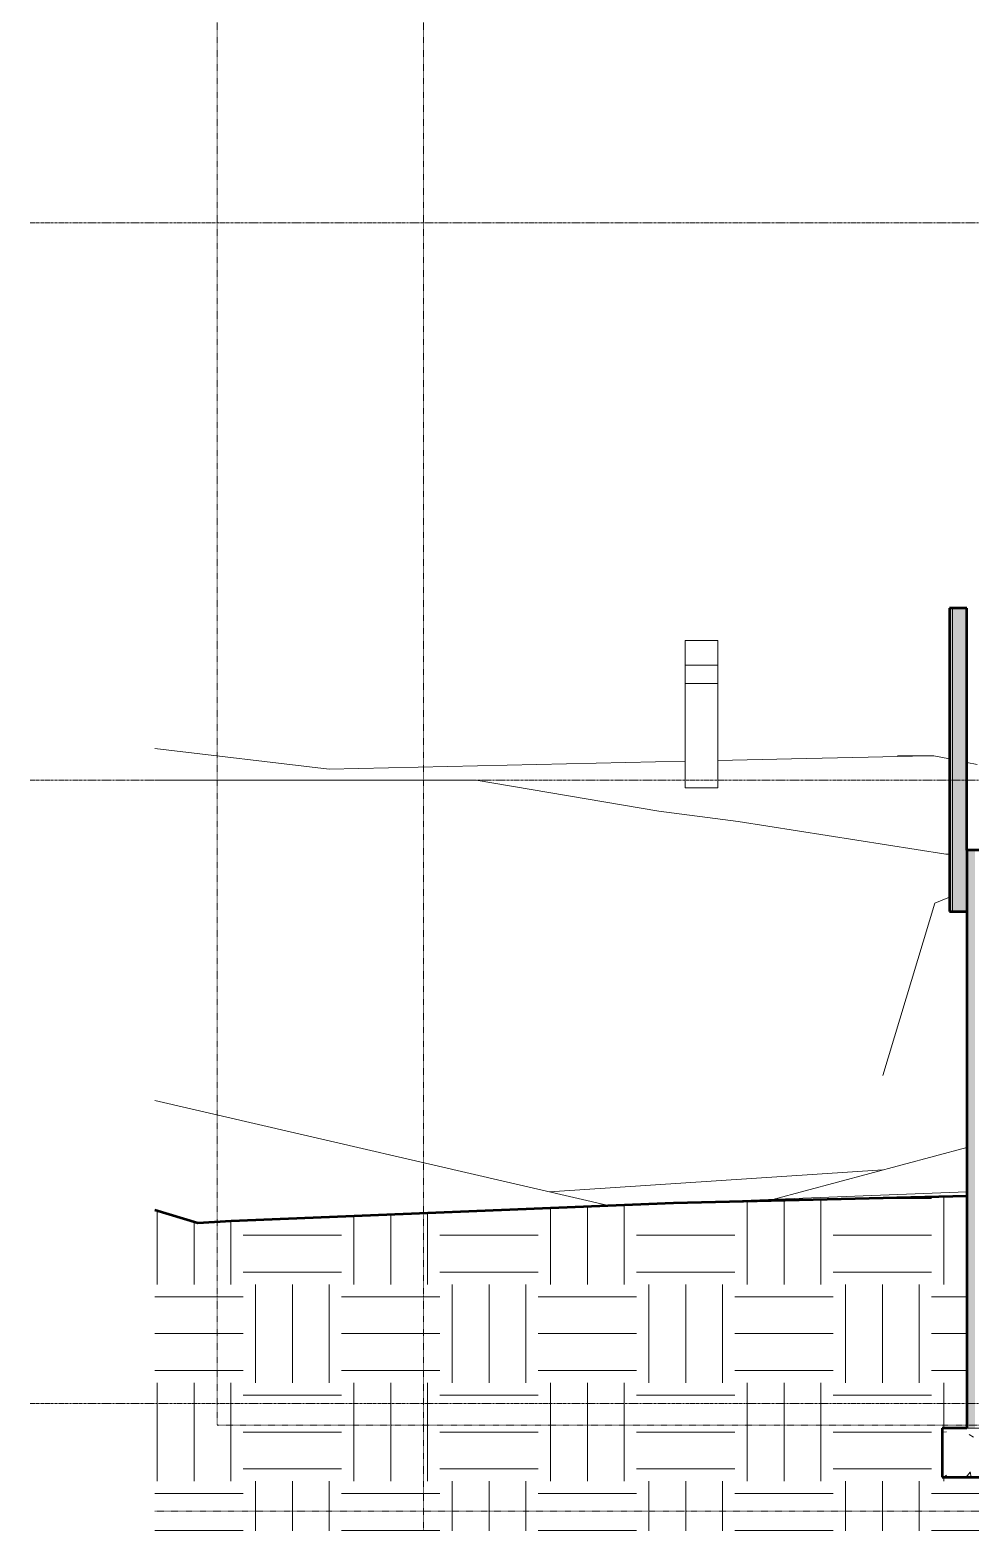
# Model space of a CAD drawing. Header units: inches. Extents: x 9661 to 15313, y -337 to 660.
# Drawn here: x 9660.5 to 9890.2, y -183.1 to 183 of the extents above; entities that cross this region are included whole.
import ezdxf

# ---------------------------------------------------------------- set-up
doc = ezdxf.new("R2010")
doc.units = ezdxf.units.IN
doc.header["$MEASUREMENT"] = 0
doc.linetypes.add('Aligning Line 1_8_', pattern=[0.25, 0.125, -0.125])
doc.linetypes.add('Grid Line 1_2_', pattern=[0.875, 0.5, -0.125, 0.125, -0.125])
for name, color, linetype, lineweight in [('0-1', 7, 'Continuous', 5), ('A-FLOR-LEVL-1', 51, 'Grid Line 1_2_', 9), ('A-WALL', 113, 'Continuous', 13), ('A-WALL-5', 254, 'Continuous', 13), ('A-WALL-6', 31, 'Continuous', 5), ('A-WALL-8', 113, 'Continuous', 50), ('C-TOPO', 7, 'Continuous', 9), ('C-TOPO-1', 7, 'Continuous', 50), ('C-TOPO-2', 55, 'Continuous', 9), ('E-LITE-EQPM-1', 55, 'Continuous', 9), ('G-ANNO-SYMB', 111, 'Aligning Line 1_8_', 9), ('S-FNDN-3', 135, 'Continuous', 13), ('S-FNDN-4', 8, 'Continuous', 5), ('S-FNDN-5', 32, 'Continuous', 50), ('S-FNDN-6', 32, 'Continuous', 9)]:
    doc.layers.add(name, color=color, linetype=linetype, lineweight=lineweight)

# ---------------------------------------------------------------- blocks, each defined once
blk = doc.blocks.new('CTR  - Topography_rvt-1-BUILDING SECTION - EAST_WEST - LOOKING SOUTH2')
at = {"layer": 'C-TOPO'}
h = blk.add_hatch(dxfattribs=at)
h.set_pattern_fill('FP_9', color=256, style=0, pattern_type=2)
h.set_pattern_definition([(0, (11008.554, 72), (24, 24), [24, -24]), (0, (11008.554, 81), (24, 24), [24, -24]), (0, (11008.554, 90), (24, 24), [24, -24]), (90, (11011.554, 93), (-24, 24), [24, -24]), (90, (11020.554, 93), (-24, 24), [24, -24]), (90, (11029.554, 93), (-24, 24), [24, -24])])
h.paths.add_polyline_path([(9703.89, -183.11), (9895.19, -183.11), (9895.19, -170), (9883.19, -170), (9883.19, -158), (9889.19, -158), (9889.19, -101.46), (9817.56, -103.16), (9709.61, -107.5), (9701.46, -108), (9690.98, -104.83), (9690.98, -183.11), (9701.46, -183.11)], flags=0)
at = {"layer": 'C-TOPO-1'}
for p, q in [((9889.19, -101.46), (9817.56, -103.16)), ((9701.46, -108), (9690.98, -104.83)), ((9817.56, -103.16), (9709.61, -107.5)), ((9709.61, -107.5), (9701.46, -108))]:
    blk.add_line(p, q, dxfattribs=at)
at = {"layer": 'C-TOPO-2'}
for p, q in [((9733.52, 2.7), (9690.98, 7.77)), ((9733.52, 2.7), (9690.98, 7.77)), ((9820.42, 4.67), (9733.52, 2.7)), ((9733.52, 2.7), (9820.42, 4.67)), ((9846.41, 5.26), (9828.42, 4.86)), ((9828.42, 4.86), (9846.41, 5.26)), ((9846.41, 5.26), (9865.13, 5.68)), ((9865.13, 5.68), (9846.41, 5.26)), ((9865.13, 5.68), (9879.5, 6)), ((9879.5, 6), (9865.13, 5.68)), ((9872.24, 6), (9879.5, 6)), ((9881.13, 6), (9879.5, 6)), ((9881.13, 6), (9884.94, 5.24)), ((9889.19, 4.38), (9891.69, 3.88)), ((9769.44, 0), (9690.98, 0)), ((9769.44, 0), (9768.35, 0)), ((9769.44, 0), (9814.03, -7.49)), ((9814.03, -7.49), (9833.38, -10.04)), ((9884.03, -18), (9833.38, -10.04)), ((9833.89, -10.12), (9833.38, -10.04)), ((9884.94, -17.98), (9884.03, -18)), ((9884.94, -18.06), (9884.03, -18)), ((9881.36, -30), (9884.94, -28.51)), ((9868.64, -72), (9881.36, -30)), ((9802.02, -103.78), (9690.98, -78.13)), ((9841.83, -102.23), (9889.19, -89.55)), ((9868.7, -95.04), (9787.29, -100.38)), ((9817.56, -103.16), (9889.19, -100.41)), ((9817.56, -103.16), (9889.19, -101.46)), ((9701.46, -108), (9690.98, -104.83)), ((9817.56, -103.16), (9709.61, -107.5)), ((9709.61, -107.5), (9701.46, -108)), ((9701.68, -108), (9701.46, -108))]:
    blk.add_line(p, q, dxfattribs=at)
blk = doc.blocks.new('Pathway_Cooper_McGraw-Edison _BSC-BRC_Round - Pathway_Cooper_McGraw-Edison _BSC-BRC_Round-V21-BUILDING SECTION - EAST_WEST - LOOKING SOUTH2')
at = {"layer": 'E-LITE-EQPM-1'}
for p, q in [((9820.42, 34.13), (9820.42, 28.13)), ((9820.42, 34.13), (9824.42, 34.13)), ((9824.42, 34.13), (9828.42, 34.13)), ((9828.42, 28.13), (9828.42, 34.13)), ((9824.42, 28.13), (9820.42, 28.13)), ((9820.42, 28.13), (9820.42, 23.63)), ((9820.42, 28.13), (9824.42, 28.13)), ((9828.42, 28.13), (9824.42, 28.13)), ((9824.42, 28.13), (9828.42, 28.13)), ((9828.42, 23.63), (9828.42, 28.13)), ((9824.42, 23.63), (9820.42, 23.63)), ((9820.42, 23.63), (9820.42, -1.87)), ((9820.42, 23.63), (9824.42, 23.63)), ((9828.42, 23.63), (9824.42, 23.63)), ((9824.42, 23.63), (9828.42, 23.63)), ((9828.42, -1.87), (9828.42, 23.63)), ((9824.42, -1.87), (9820.42, -1.87)), ((9828.42, -1.87), (9824.42, -1.87))]:
    blk.add_line(p, q, dxfattribs=at)

msp = doc.modelspace()

# ---------------------------------------------------------------- hatches: boundary and pattern name
at = {"layer": 'A-WALL-5'}
msp.add_hatch(color=256, dxfattribs=at).paths.add_polyline_path([(9889.19, -32), (9889.19, 42), (9885.69, 42), (9885.69, -32), (9888.37, -32)], flags=0)
at = {"layer": 'A-WALL-6'}
msp.add_hatch(color=256, dxfattribs=at).paths.add_polyline_path([(9885.69, -32), (9885.69, 42), (9884.94, 42), (9884.94, -32)], flags=0)
at = {"layer": 'S-FNDN-4'}
msp.add_hatch(color=256, dxfattribs=at).paths.add_polyline_path([(9889.19, -158), (9891.19, -158), (9891.19, -17), (9889.19, -17), (9889.19, -101.46)], flags=0)
at = {"layer": 'S-FNDN-6'}
h = msp.add_hatch(dxfattribs=at)
h.set_pattern_fill('FP_19', color=256, style=0, pattern_type=2)
h.set_pattern_definition([(50, (11008.554, 72), (27.5427, -2.4099), [2.88, -31.68]), (355, (11008.554, 72), (-5.32784, 28.8843), [2.304, -25.344]), (100.451, (11010.85, 71.8), (22.2153, 26.4739), [2.448, -26.924]), (46.184, (11008.554, 79.68), (40.9819, -6.3564), [4.32, -47.52]), (96.636, (11011.97, 79.15), (35.8907, 37.4062), [3.671, -40.386]), (351.184, (11008.554, 79.68), (35.891, 37.4062), [3.456, -38.016]), (21, (11012.394, 77.76), (22.92104, -15.46073), [2.88, -31.68]), (326, (11012.394, 77.76), (9.3435, 27.84574), [2.304, -25.344]), (71.451, (11014.304, 76.472), (32.26477, 12.3844), [2.448, -26.924]), (37.5, (11008.554, 72), (0.466855, 12.78271), [1.267, -23.77, 1.267, -24.461, -25.44]), (37.5, (11008.554, 72), (0.466855, 12.78271), [-50.765, 1.267, -24.173]), (7.5, (11008.554, 72), (10.10159, 15.14509), [1.267, -13.402, 1.267, -23.194, -9.696]), (7.5, (11008.554, 72), (10.10159, 15.14509), [-39.13, 1.267, -8.429]), (327.5, (10999.991, 72), (20.49916, -0.86578), [1.267, -8.333, 1.267, -28.685, -39.744]), (327.5, (10999.991, 72), (20.49916, -0.86578), [-39.552, 1.267, -38.477]), (317.5, (10996.151, 72), (22.39478, 3.8443), [1.267, -11.213, 1.267, -18.624, -28.224]), (317.5, (10996.151, 72), (22.39478, 3.8443), [-32.371, 1.267, -26.957])])
h.paths.add_polyline_path([(9895.19, -170), (9907.19, -170), (9907.19, -158), (9883.19, -158), (9883.19, -170)], flags=0)

# ---------------------------------------------------------------- linework, layer by layer
at = {"layer": 'A-FLOR-LEVL-1'}
for p, q in [((9660.53, 136), (12376.06, 136)), ((9660.53, 0), (12376.06, 0)), ((9660.53, -152), (12376.06, -152))]:
    msp.add_line(p, q, dxfattribs=at)
at = {"layer": 'A-WALL'}
msp.add_line((9885.69, -32), (9885.69, 42), dxfattribs=at)
at = {"layer": 'A-WALL-8'}
for p, q in [((9889.19, 42), (9884.94, 42)), ((9884.94, 42), (9884.94, -32)), ((9889.19, -17), (9889.19, 42)), ((9884.94, -32), (9889.19, -32))]:
    msp.add_line(p, q, dxfattribs=at)
at = {"layer": 'G-ANNO-SYMB'}
for p, q in [((9706.24, 526.95), (9706.24, -157.31)), ((9756.53, 526.95), (9756.53, -183.11)), ((9706.24, -157.31), (12446.61, -157.31)), ((9690.98, -178.24), (12446.61, -178.24))]:
    msp.add_line(p, q, dxfattribs=at)
at = {"layer": 'S-FNDN-3'}
msp.add_line((9889.19, -158), (9901.19, -158), dxfattribs=at)
at = {"layer": 'S-FNDN-5'}
for p, q in [((9889.19, -17), (9889.19, -158)), ((9897.19, -17), (9889.19, -17)), ((9889.19, -158), (9883.19, -158)), ((9883.19, -158), (9883.19, -170)), ((9883.19, -170), (9907.19, -170))]:
    msp.add_line(p, q, dxfattribs=at)

# ---------------------------------------------------------------- block references
at = {"layer": '0-1'}
msp.add_blockref('CTR  - Topography_rvt-1-BUILDING SECTION - EAST_WEST - LOOKING SOUTH2', (0, 0), dxfattribs=at)
at = {"layer": 'E-LITE-EQPM-1'}
msp.add_blockref('Pathway_Cooper_McGraw-Edison _BSC-BRC_Round - Pathway_Cooper_McGraw-Edison _BSC-BRC_Round-V21-BUILDING SECTION - EAST_WEST - LOOKING SOUTH2', (0, 0), dxfattribs=at)

doc.saveas('drawing.dxf')
